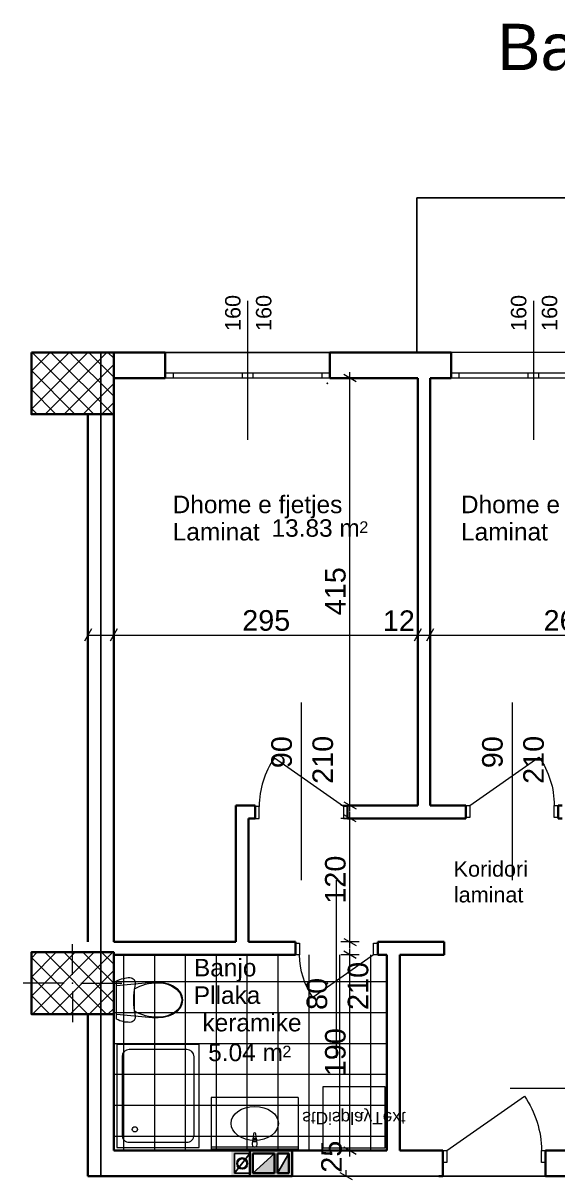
# Model space of a CAD drawing. Header units: centimetres. Extents: x 765 to 25620, y 224160 to 230516.
# Drawn here: x 7726 to 8246, y 229188 to 230311 of the extents above; entities that cross this region are included whole.
import ezdxf
from ezdxf.enums import TextEntityAlignment as Align

# ---------------------------------------------------------------- set-up
doc = ezdxf.new("R2010")
doc.units = ezdxf.units.CM
doc.header["$MEASUREMENT"] = 0
doc.linetypes.add('Small Dashed', pattern=[282.222222, 141.111111, -141.111111])
for name, color, linetype, lineweight, true_color in [('0_Pen_No__1#1_Pen_No__8', 7, 'Continuous', 35, 0xa80f02), ('0_Pen_No__8', 7, 'Continuous', 35, 0xa80f02), ('2D Drafting - General_Pen_No__8', 7, 'Continuous', 35, 0xa80f02), ('A-COLS_Pen_No__97#1_Pen_No__81', 7, 'Continuous', 20, 0x6a6a6a), ('Annotation - Text_Pen_No__8', 7, 'Continuous', 35, 0xa80f02), ('ARCHICAD Doors_Pen_No__23', 7, 'Continuous', 20, 0xff6600), ('ARCHICAD Doors_Pen_No__3', 7, 'Continuous', 18, 0xff6600), ('ARCHICAD Windows_Pen_No__23', 7, 'Continuous', 20, 0xff6600), ('ARCHICAD Windows_Pen_No__3', 7, 'Continuous', 18, 0xff6600), ('Interior - Furniture _Pen_No__81', 7, 'Continuous', 20, 0x6a6a6a), ('Structural - Shear_Pen_No__58', 7, 'Continuous', 25, 0xdf0000)]:
    doc.layers.add(name, color=color, linetype=linetype, lineweight=lineweight, true_color=true_color)
for name, color, linetype, lineweight in [('0_Pen_No__101', 252, 'Continuous', 13), ('ARCHICAD Door Markers_Pen_No__1', 7, 'Continuous', 13), ('ARCHICAD Door Markers_Pen_No__7', 7, 'Continuous', 35), ('ARCHICAD Doors_Pen_No__27', 7, 'Continuous', 35), ('ARCHICAD Window Markers_Pen_No__1', 7, 'Continuous', 13), ('ARCHICAD Window Markers_Pen_No__7', 7, 'Continuous', 35), ('ARCHICAD Windows_Pen_No__27', 7, 'Continuous', 35), ('Structural - Bearing_Pen_No__20', 1, 'Continuous', 0), ('Structural - Bearing_Pen_No__21', 7, 'Continuous', 35), ('Structural - Bearing_Pen_No__27', 7, 'Continuous', 35)]:
    doc.layers.add(name, color=color, linetype=linetype, lineweight=lineweight)
for name, color, linetype in [('ARCHICAD Door Markers', 7, 'Continuous'), ('ARCHICAD Doors', 7, 'Continuous'), ('ARCHICAD Window Markers', 7, 'Continuous'), ('ARCHICAD Windows', 7, 'Continuous'), ('Dimensioning - General', 7, 'Continuous'), ('Structural - Bearing', 7, 'Continuous')]:
    doc.layers.add(name, color=color, linetype=linetype)
doc.styles.add('GENERATED_STYLE_1', font='arial.ttf')
doc.styles.get("Standard").update_dxf_attribs({"font": 'arial.ttf'})
pattern_1 = [(45, (7283.656, 207240.939), (-9.192388, 9.192388), []), (135, (7283.656, 207240.939), (9.192388, 9.192388), [])]

# ---------------------------------------------------------------- blocks, each defined once
blk = doc.blocks.new('Door 22_2')
at = {"layer": 'ARCHICAD Doors_Pen_No__23', "color": 30, "linetype": 'Continuous', "lineweight": 20, "true_color": 0xff6600}
for p, q in [((-410, 0), (-450, 0)), ((-450, 0), (-450, -115)), ((-410, -115), (-410, 0)), ((450, 0), (410, 0)), ((410, 0), (410, -115)), ((450, -115), (450, 0)), ((-450, -115), (-410, -115)), ((410, -115), (450, -115))]:
    blk.add_line(p, q, dxfattribs=at)
at = {"layer": 'ARCHICAD Doors_Pen_No__27', "color": 7, "linetype": 'Continuous', "lineweight": 35}
for p, q in [((-450, 0), (-487, 0)), ((-450, 0), (-487, 0)), ((-450, 0), (-450, -115)), ((-450, 0), (-450, -115)), ((450, 0), (450, -115)), ((450, 0), (450, -115)), ((450, 0), (487, 0)), ((450, 0), (487, 0)), ((-450, -125), (-487, -125)), ((-450, -125), (-487, -125)), ((-450, -115), (-450, -125)), ((-450, -115), (-450, -125)), ((450, -115), (450, -125)), ((450, -115), (450, -125)), ((450, -125), (487, -125)), ((450, -125), (487, -125))]:
    blk.add_line(p, q, dxfattribs=at)
at = {"layer": 'ARCHICAD Doors_Pen_No__3', "color": 30, "linetype": 'Continuous', "lineweight": 18, "true_color": 0xff6600}
blk.add_line((410, 0), (-262, 470), dxfattribs=at)
blk.add_arc((410, 0), 820, 145, 180, dxfattribs=at)
blk = doc.blocks.new('D Marker 22_3')
at = {"layer": 'ARCHICAD Door Markers_Pen_No__1', "color": 7, "linetype": 'Continuous', "lineweight": 13}
blk.add_line((0, -1125), (0, 600), dxfattribs=at)
at = {"layer": 'ARCHICAD Door Markers_Pen_No__7', "color": 7, "lineweight": 35, "style": 'GENERATED_STYLE_1'}
for tag, p in [('AC_MarkerText_3', (-369, -204)), ('AC_MarkerText_2', (31, -356))]:
    blk.add_attdef(tag, text='', height=200, rotation=270, dxfattribs=at).set_placement(p, align=Align.BOTTOM_LEFT)
blk = doc.blocks.new('Door 22_4')
at = {"layer": 'ARCHICAD Doors_Pen_No__23', "color": 30, "linetype": 'Continuous', "lineweight": 20, "true_color": 0xff6600}
for p, q in [((-410, 0), (-450, 0)), ((-450, 0), (-450, -115)), ((-410, -115), (-410, 0)), ((450, 0), (410, 0)), ((410, 0), (410, -115)), ((450, -115), (450, 0)), ((-450, -115), (-410, -115)), ((410, -115), (450, -115))]:
    blk.add_line(p, q, dxfattribs=at)
at = {"layer": 'ARCHICAD Doors_Pen_No__27', "color": 7, "linetype": 'Continuous', "lineweight": 35}
for p, q in [((-450, 10), (-487, 10)), ((-450, 10), (-487, 10)), ((-450, 0), (-450, 10)), ((-450, 0), (-450, 10)), ((-450, -115), (-450, 0)), ((-450, -115), (-450, 0)), ((450, 0), (450, 10)), ((450, 0), (450, 10)), ((450, 10), (487, 10)), ((450, 10), (487, 10)), ((450, -115), (450, 0)), ((450, -115), (450, 0)), ((-450, -115), (-487, -115)), ((-450, -115), (-487, -115)), ((450, -115), (487, -115)), ((450, -115), (487, -115))]:
    blk.add_line(p, q, dxfattribs=at)
at = {"layer": 'ARCHICAD Doors_Pen_No__3', "color": 30, "linetype": 'Continuous', "lineweight": 18, "true_color": 0xff6600}
blk.add_line((410, 0), (-262, 470), dxfattribs=at)
blk.add_arc((410, 0), 820, 145, 180, dxfattribs=at)
blk = doc.blocks.new('D Marker 22_2')
at = {"layer": 'ARCHICAD Door Markers_Pen_No__1', "color": 7, "linetype": 'Continuous', "lineweight": 13}
blk.add_line((0, 1000), (0, -725), dxfattribs=at)
at = {"layer": 'ARCHICAD Door Markers_Pen_No__7', "color": 7, "lineweight": 35, "style": 'GENERATED_STYLE_1'}
for tag, p in [('AC_MarkerText_3', (-369, 665)), ('AC_MarkerText_2', (31, 665))]:
    blk.add_attdef(tag, text='', height=200, rotation=270, dxfattribs=at).set_placement(p, align=Align.BOTTOM_LEFT)
blk = doc.blocks.new('Door 22')
at = {"layer": 'ARCHICAD Doors_Pen_No__23', "color": 30, "linetype": 'Continuous', "lineweight": 20, "true_color": 0xff6600}
for p, q in [((-360, 0), (-400, 0)), ((-400, 0), (-400, -115)), ((-360, -115), (-360, 0)), ((400, 0), (360, 0)), ((360, 0), (360, -115)), ((400, -115), (400, 0)), ((-400, -115), (-360, -115)), ((360, -115), (400, -115))]:
    blk.add_line(p, q, dxfattribs=at)
at = {"layer": 'ARCHICAD Doors_Pen_No__27', "color": 7, "linetype": 'Continuous', "lineweight": 35}
for p, q in [((-400, 0), (-437, 0)), ((-400, 0), (-437, 0)), ((-400, 0), (-400, -115)), ((-400, 0), (-400, -115)), ((400, 0), (400, -115)), ((400, 0), (400, -115)), ((400, 0), (437, 0)), ((400, 0), (437, 0)), ((-400, -125), (-437, -125)), ((-400, -125), (-437, -125)), ((-400, -115), (-400, -125)), ((-400, -115), (-400, -125)), ((400, -115), (400, -125)), ((400, -115), (400, -125)), ((400, -125), (437, -125)), ((400, -125), (437, -125))]:
    blk.add_line(p, q, dxfattribs=at)
at = {"layer": 'ARCHICAD Doors_Pen_No__3', "color": 30, "linetype": 'Continuous', "lineweight": 18, "true_color": 0xff6600}
blk.add_line((360, 0), (-230, 413), dxfattribs=at)
blk.add_arc((360, 0), 720, 145, 180, dxfattribs=at)
blk = doc.blocks.new('Double Sash Window 22_2')
at = {"layer": 'ARCHICAD Windows_Pen_No__23', "color": 30, "linetype": 'Continuous', "lineweight": 20, "true_color": 0xff6600}
for p, q in [((-800, 0), (-725, 0)), ((-725, 0), (-725, -50)), ((-50, -50), (-50, 0)), ((-50, 0), (0, 0)), ((0, 0), (50, 0)), ((50, 0), (50, -50)), ((725, -50), (725, 0)), ((725, 0), (800, 0)), ((-725, -50), (-800, -50)), ((0, -50), (-50, -50)), ((50, -50), (0, -50)), ((800, -50), (725, -50))]:
    blk.add_line(p, q, dxfattribs=at)
at = {"layer": 'ARCHICAD Windows_Pen_No__27', "color": 7, "linetype": 'Continuous', "lineweight": 35}
for p, q in [((-800, 0), (-800, -50)), ((-800, 0), (-800, -50)), ((800, 0), (800, -50)), ((800, 0), (800, -50)), ((-800, -50), (-800, -250)), ((800, -50), (800, -250))]:
    blk.add_line(p, q, dxfattribs=at)
at = {"layer": 'ARCHICAD Windows_Pen_No__3', "color": 30, "linetype": 'Continuous', "lineweight": 18, "true_color": 0xff6600}
for p, q in [((-800, 0), (800, 0)), ((-725, 0), (-50, 0)), ((50, 0), (725, 0)), ((-50, -50), (-725, -50)), ((725, -50), (50, -50)), ((-800, -250), (800, -250))]:
    blk.add_line(p, q, dxfattribs=at)
blk = doc.blocks.new('W Marker 22')
at = {"layer": 'ARCHICAD Window Markers_Pen_No__1', "color": 7, "linetype": 'Continuous', "lineweight": 13}
blk.add_line((0, -750), (0, 600), dxfattribs=at)
at = {"layer": 'ARCHICAD Window Markers_Pen_No__7', "color": 7, "lineweight": 35, "style": 'GENERATED_STYLE_1'}
for tag, p in [('AC_MarkerText_2_1', (-24, -701)), ('AC_MarkerText_2_0', (276, -701))]:
    blk.add_attdef(tag, text='', height=150, rotation=90, dxfattribs=at).set_placement(p, align=Align.BOTTOM_LEFT)
blk = doc.blocks.new('Door 22_3')
at = {"layer": 'ARCHICAD Doors_Pen_No__23', "color": 30, "linetype": 'Continuous', "lineweight": 20, "true_color": 0xff6600}
for p, q in [((-460, 0), (-500, 0)), ((-500, 0), (-500, -115)), ((-460, -115), (-460, 0)), ((500, 0), (460, 0)), ((460, 0), (460, -115)), ((500, -115), (500, 0)), ((-500, -115), (-460, -115)), ((460, -115), (500, -115))]:
    blk.add_line(p, q, dxfattribs=at)
at = {"layer": 'ARCHICAD Doors_Pen_No__27', "color": 7, "linetype": 'Continuous', "lineweight": 35}
for p, q in [((-500, 0), (-537, 0)), ((-500, 0), (-537, 0)), ((-500, 0), (-500, -115)), ((-500, 0), (-500, -115)), ((500, 0), (500, -115)), ((500, 0), (500, -115)), ((500, 0), (537, 0)), ((500, 0), (537, 0)), ((-500, -115), (-500, -250)), ((-500, -115), (-500, -250)), ((500, -115), (500, -250)), ((500, -115), (500, -250)), ((-500, -250), (-537, -250)), ((-500, -250), (-537, -250)), ((500, -250), (537, -250)), ((500, -250), (537, -250))]:
    blk.add_line(p, q, dxfattribs=at)
at = {"layer": 'ARCHICAD Doors_Pen_No__3', "color": 30, "linetype": 'Continuous', "lineweight": 18, "true_color": 0xff6600}
blk.add_line((460, 0), (-294, 528), dxfattribs=at)
blk.add_arc((460, 0), 920, 145, 180, dxfattribs=at)

msp = doc.modelspace()

# ---------------------------------------------------------------- hatches: boundary and pattern name
at = {"layer": 'A-COLS_Pen_No__97#1_Pen_No__81', "linetype": 'Continuous', "lineweight": 20, "true_color": 0x6a6a6a}
h = msp.add_hatch(color=251, dxfattribs=at)
h.paths.add_polyline_path([(7949.2, 229216.8), (7949.2, 229191.8), (7928.2, 229191.8), (7928.2, 229216.8)])
h.paths.add_polyline_path([(7946.2, 229213.8), (7931.2, 229213.8), (7931.2, 229194.8), (7946.2, 229194.8)], flags=0)
h = msp.add_hatch(color=251, dxfattribs=at)
h.paths.add_polyline_path([(7987.2, 229216.8), (7946.2, 229216.8), (7946.2, 229191.8), (7987.2, 229191.8)])
h.paths.add_polyline_path([(7973.2, 229213.8), (7984.2, 229213.8), (7984.2, 229194.8), (7973.2, 229194.8)], flags=0)
h.paths.add_polyline_path([(7970.2, 229213.8), (7970.2, 229194.8), (7949.2, 229194.8), (7949.2, 229213.8)], flags=0)
for points in [[(7970.2, 229213.8), (7970.2, 229194.8), (7949.2, 229194.8)], [(7973.2, 229194.8), (7984.2, 229194.8), (7984.2, 229213.8)]]:
    msp.add_hatch(color=251, dxfattribs=at).paths.add_polyline_path(points)
at = {"layer": 'Structural - Bearing', "linetype": 'Continuous', "lineweight": 0, "true_color": 0x000000}
h = msp.add_hatch(dxfattribs=at)
h.set_pattern_fill('CONCRETE_BLOCK', color=18, scale=0.1, style=0, pattern_type=2)
h.set_pattern_definition(pattern_1)
h.paths.add_polyline_path([(7733.8, 229991.7), (7733.8, 229931.7), (7813.8, 229931.7), (7813.8, 229991.7)])
h = msp.add_hatch(dxfattribs=at)
h.set_pattern_fill('CONCRETE_BLOCK', color=18, scale=0.1, style=0, pattern_type=2)
h.set_pattern_definition(pattern_1)
h.paths.add_polyline_path([(7813.8, 229349.3), (7813.8, 229409.3), (7733.8, 229409.3), (7733.8, 229349.3)])

# ---------------------------------------------------------------- linework, layer by layer
at = {"color": 0}
for p, q in [((7931.2, 229194.8), (7931.2, 229213.8)), ((7931.2, 229213.8), (7946.2, 229213.8)), ((7946.2, 229213.8), (7931.2, 229194.8)), ((7931.2, 229194.8), (7931.2, 229213.8)), ((7931.2, 229213.8), (7946.2, 229213.8)), ((7946.2, 229213.8), (7946.2, 229194.8)), ((7970.2, 229213.8), (7949.2, 229213.8)), ((7949.2, 229213.8), (7949.2, 229194.8)), ((7949.2, 229194.8), (7970.2, 229213.8)), ((7984.2, 229213.8), (7973.2, 229213.8)), ((7973.2, 229213.8), (7973.2, 229194.8)), ((7973.2, 229194.8), (7984.2, 229213.8)), ((7946.2, 229194.8), (7931.2, 229194.8))]:
    msp.add_line(p, q, dxfattribs=at)
msp.add_lwpolyline([(8796.8, 229191.8), (8784.3, 229191.8), (7801.3, 229191.8), (7801.3, 229991.7), (8108.6, 229991.7), (8108.6, 230141.6), (8796.8, 230141.9), (8796.8, 229191.8)], dxfattribs=at)
at = {"layer": '0_Pen_No__1#1_Pen_No__8', "color": 14, "linetype": 'Continuous', "lineweight": 35, "true_color": 0xa80f02}
for p, q in [((7946.2, 229191.8), (7946.2, 229216.8)), ((7946.2, 229216.8), (7987.2, 229216.8)), ((7949.2, 229194.8), (7949.2, 229213.8)), ((7949.2, 229213.8), (7970.2, 229213.8)), ((7970.2, 229213.8), (7970.2, 229194.8)), ((7973.2, 229213.8), (7973.2, 229194.8)), ((7973.2, 229213.8), (7984.2, 229213.8)), ((7984.2, 229213.8), (7984.2, 229194.8)), ((7987.2, 229216.8), (7987.2, 229191.8)), ((7987.2, 229191.8), (7946.2, 229191.8)), ((7970.2, 229194.8), (7949.2, 229194.8)), ((7984.2, 229194.8), (7973.2, 229194.8))]:
    msp.add_line(p, q, dxfattribs=at)
at = {"layer": '0_Pen_No__101', "color": 252, "linetype": 'Continuous', "lineweight": 13}
for p, q in [((7823.7, 229216.8), (7823.7, 229406.8)), ((7853.7, 229216.8), (7853.7, 229406.8)), ((7883.7, 229216.8), (7883.7, 229406.8)), ((7913.7, 229216.8), (7913.7, 229406.8)), ((7943.7, 229216.8), (7943.7, 229406.8)), ((7973.7, 229216.8), (7973.7, 229406.8)), ((8003.7, 229216.8), (8003.7, 229406.8)), ((8033.7, 229216.8), (8033.7, 229406.8)), ((8063.7, 229216.8), (8063.7, 229406.8)), ((7813.8, 229380.9), (8079.3, 229380.9)), ((7813.8, 229350.9), (8079.3, 229350.9)), ((7813.8, 229320.9), (8079.3, 229320.9)), ((7813.8, 229290.9), (8079.3, 229290.9)), ((7813.8, 229260.9), (8079.3, 229260.9)), ((7813.8, 229230.9), (8079.3, 229230.9))]:
    msp.add_line(p, q, dxfattribs=at)
at = {"layer": '2D Drafting - General_Pen_No__8', "color": 14, "linetype": 'Continuous', "lineweight": 35, "true_color": 0xa80f02}
msp.add_circle((7938.7, 229204.3), 5, dxfattribs=at)
at = {"layer": 'Dimensioning - General', "color": 7, "linetype": 'Continuous', "lineweight": 13}
for p, q in [((8052.5, 229966.7), (8034.5, 229966.7)), ((8049.5, 229963.2), (8037.5, 229970.2)), ((8043.5, 229966.7), (8043.5, 229972.6)), ((8043.5, 229551.8), (8043.5, 229966.7)), ((7792.2, 229723.2), (7785.3, 229711.2)), ((7792.2, 229723.2), (7785.3, 229711.2)), ((7788.8, 229708.2), (7788.8, 229726.2)), ((7817.2, 229723.2), (7810.3, 229711.2)), ((7817.2, 229723.2), (7810.3, 229711.2)), ((7813.8, 229708.2), (7813.8, 229726.2)), ((8112.7, 229723.2), (8105.8, 229711.2)), ((8112.7, 229723.2), (8105.8, 229711.2)), ((8109.3, 229708.2), (8109.3, 229726.2)), ((8109.3, 229708.2), (8109.3, 229726.2)), ((8124.7, 229723.2), (8117.8, 229711.2)), ((8124.7, 229723.2), (8117.8, 229711.2)), ((8121.3, 229708.2), (8121.3, 229726.2)), ((8121.3, 229708.2), (8121.3, 229726.2)), ((7788.8, 229717.2), (7813.8, 229717.2)), ((7788.8, 229717.2), (7813.8, 229717.2)), ((7813.8, 229717.2), (8109.3, 229717.2)), ((8109.3, 229717.2), (8121.3, 229717.2)), ((8121.3, 229717.2), (8387.6, 229717.2)), ((8052.5, 229551.8), (8034.5, 229551.8)), ((8037.5, 229555.3), (8049.5, 229548.4)), ((8043.5, 229545.9), (8043.5, 229551.8)), ((8049.5, 229535.9), (8037.5, 229542.8)), ((8043.5, 229539.3), (8043.5, 229545.2)), ((8052.5, 229539.3), (8034.5, 229539.3)), ((8043.5, 229419.3), (8043.5, 229539.3)), ((8052.5, 229419.3), (8034.5, 229419.3)), ((8037.5, 229422.8), (8049.5, 229415.9)), ((8043.5, 229413.4), (8043.5, 229419.3)), ((8052.5, 229406.8), (8034.5, 229406.8)), ((8049.5, 229403.4), (8037.5, 229410.3)), ((8043.5, 229406.8), (8043.5, 229412.7)), ((8043.5, 229216.8), (8043.5, 229406.8)), ((8052.5, 229216.8), (8034.5, 229216.8)), ((8037.5, 229220.3), (8049.5, 229213.4)), ((8043.5, 229210.9), (8043.5, 229216.8)), ((8048.8, 229191.8), (8030.8, 229191.8)), ((8045.8, 229188.4), (8033.8, 229195.3)), ((8039.8, 229191.8), (8039.8, 229197.7))]:
    msp.add_line(p, q, dxfattribs=at)
at = {"layer": 'Interior - Furniture _Pen_No__81', "color": 251, "linetype": 'Continuous', "lineweight": 20, "true_color": 0x6a6a6a}
for p, q in [((7816.7, 229381.6), (7818.2, 229382.3)), ((7818.2, 229382.3), (7819.7, 229383)), ((7819.7, 229383), (7821.3, 229383.5)), ((7821.3, 229383.5), (7822.9, 229383.9)), ((7822.9, 229383.9), (7824.6, 229384.3)), ((7824.6, 229384.3), (7826.2, 229384.5)), ((7826.2, 229384.5), (7827.9, 229384.7)), ((7827.9, 229384.7), (7829.5, 229384.7)), ((7829.5, 229384.7), (7830.7, 229384.6)), ((7830.7, 229384.6), (7831.8, 229384.2)), ((7831.8, 229384.2), (7832.8, 229383.6)), ((7832.8, 229383.6), (7833.6, 229382.8)), ((7833.6, 229382.8), (7834.2, 229381.8)), ((7816.7, 229344.3), (7816.7, 229381.6)), ((7816.7, 229377.1), (7851.7, 229380.3)), ((7816.7, 229348.9), (7816.7, 229377.1)), ((7834, 229374.6), (7833.5, 229370.7)), ((7834.7, 229378.4), (7834, 229374.6)), ((7834, 229363), (7834, 229373.9)), ((7834.2, 229381.8), (7834.6, 229380.7)), ((7834.6, 229380.7), (7834.8, 229379.6)), ((7834.8, 229379.6), (7834.7, 229378.4)), ((7851.7, 229380.3), (7856.9, 229380.4)), ((7856.9, 229380.4), (7862, 229379.9)), ((7862, 229379.9), (7867, 229378.7)), ((7867, 229378.7), (7871.7, 229376.8)), ((7871.7, 229376.8), (7875.4, 229374.2)), ((7875.4, 229374.2), (7878.3, 229370.9)), ((7833.2, 229366.8), (7833.1, 229363)), ((7833.1, 229363), (7833.2, 229359.1)), ((7833.5, 229370.7), (7833.2, 229366.8)), ((7834, 229352.1), (7834, 229363)), ((7878.3, 229370.9), (7880.1, 229367.1)), ((7879.8, 229363), (7879.8, 229363)), ((7880.1, 229367.1), (7880.7, 229363)), ((7880.7, 229363), (7880.1, 229358.9)), ((7851.7, 229345.6), (7816.7, 229348.9)), ((7833.2, 229359.1), (7833.5, 229355.2)), ((7833.5, 229355.2), (7834, 229351.3)), ((7834, 229351.3), (7834.7, 229347.5)), ((7871.7, 229349.2), (7867, 229347.3)), ((7875.4, 229351.7), (7871.7, 229349.2)), ((7878.3, 229355), (7875.4, 229351.7)), ((7877.2, 229354.8), (7877.2, 229354.8)), ((7880.1, 229358.9), (7878.3, 229355)), ((7818.2, 229343.6), (7816.7, 229344.3)), ((7819.7, 229342.9), (7818.2, 229343.6)), ((7821.3, 229342.4), (7819.7, 229342.9)), ((7822.9, 229342), (7821.3, 229342.4)), ((7824.6, 229341.6), (7822.9, 229342)), ((7826.2, 229341.4), (7824.6, 229341.6)), ((7827.9, 229341.3), (7826.2, 229341.4)), ((7829.5, 229341.2), (7827.9, 229341.3)), ((7830.7, 229341.3), (7829.5, 229341.2)), ((7831.8, 229341.7), (7830.7, 229341.3)), ((7832.8, 229342.3), (7831.8, 229341.7)), ((7833.6, 229343.1), (7832.8, 229342.3)), ((7834.2, 229344.1), (7833.6, 229343.1)), ((7834.6, 229345.2), (7834.2, 229344.1)), ((7834.8, 229346.4), (7834.6, 229345.2)), ((7834.7, 229347.5), (7834.8, 229346.4)), ((7856.9, 229345.5), (7851.7, 229345.6)), ((7862, 229346), (7856.9, 229345.5)), ((7867, 229347.3), (7862, 229346)), ((7896.9, 229319.9), (7816.9, 229319.9)), ((7816.9, 229319.9), (7816.9, 229219.9)), ((7884.9, 229314.9), (7828.9, 229314.9)), ((7896.9, 229219.9), (7896.9, 229319.9)), ((7821.9, 229307.9), (7821.9, 229231.9)), ((7891.9, 229231.9), (7891.9, 229307.9)), ((8017.4, 229219), (8017.4, 229279)), ((8017.4, 229279), (8077.4, 229279)), ((8077.4, 229279), (8077.4, 229219)), ((7993.1, 229268.2), (7908.7, 229268.2)), ((7908.7, 229268.2), (7908.7, 229218.2)), ((7993.1, 229268.2), (7993.1, 229218.2)), ((7948.8, 229226.9), (7948.4, 229222.7)), ((7949.8, 229233.1), (7949.1, 229227.8)), ((7949.5, 229225.2), (7949.5, 229226.6)), ((7952.3, 229225.2), (7949.5, 229225.2)), ((7952.7, 229227.8), (7952, 229233.1)), ((7952.3, 229226.6), (7952.3, 229225.2)), ((7953.4, 229222.7), (7953, 229226.9)), ((7816.9, 229219.9), (7896.9, 229219.9)), ((7828.9, 229224.9), (7884.9, 229224.9)), ((7993.1, 229220.2), (7908.7, 229220.2)), ((7993.1, 229218.2), (7908.7, 229218.2)), ((8077.4, 229219), (8017.4, 229219))]:
    msp.add_line(p, q, dxfattribs=at)
at = {"layer": 'Interior - Furniture _Pen_No__81', "color": 251, "linetype": 'Continuous', "lineweight": 20, "true_color": 0x6a6a6a, "extrusion": (0, 0, -1)}
for centre, major_axis, start_param, end_param in [((7855.5, 229337.1), (42.6, 0), 4.182984, 4.736005), ((7857.9, 229354), (25.7, 0), 4.656658, 5.557246), ((7866, 229362.9), (-13.9, 0), 2.509088, 3.135732), ((7866, 229363), (13.9, 0), 0.005861, 0.632505), ((7855.5, 229388.8), (-42.6, 0), 4.688773, 5.241794), ((7857.9, 229371.9), (25.7, 0), 0.725939, 1.626528)]:
    msp.add_ellipse(centre, major_axis=major_axis, ratio=0.999377, start_param=start_param, end_param=end_param, dxfattribs=at)
at = {"layer": 'Interior - Furniture _Pen_No__81', "color": 251, "linetype": 'Continuous', "lineweight": 20, "true_color": 0x6a6a6a}
for centre, major_axis, ratio, start_param, end_param in [((7828.9, 229307.9), (-4.95, 4.95), 1, -0.785398, 0.785398), ((7884.9, 229307.9), (4.95, 4.95), 1, 5.497787, 7.068583), ((7950.9, 229243.2), (23, 0), 0.717391, 3.141593, 9.424778), ((7834.4, 229237.4), (-1.77, 1.77), 1, -0.785398, 5.497787), ((7828.9, 229231.9), (4.95, 4.95), 1, 2.356194, 3.926991), ((7884.9, 229231.9), (-4.95, 4.95), 1, 2.356194, 3.926991), ((7950.9, 229226.7), (1.49, 1.49), 1, 1.784232, 2.265968), ((7950.9, 229226.7), (1.49, 1.49), 1, 6.069749, 8.067418), ((7950.9, 229226.6), (0.962, 0.962), 1, 5.497787, 8.63938), ((7950.9, 229233), (-0.791, 0.791), 1, 4.051589, 6.943986), ((7950.9, 229226.7), (1.49, 1.49), 1, 5.588014, 6.069749), ((7950.9, 229222.7), (-1.77, 1.77), 1, 0.785398, 3.926991)]:
    msp.add_ellipse(centre, major_axis=major_axis, ratio=ratio, start_param=start_param, end_param=end_param, dxfattribs=at)
for p in [(7856.5, 229379.7), (7877.2, 229371.1), (7834, 229352.1), (7856.5, 229346.3)]:
    msp.add_point(p, dxfattribs=at)
at = {"layer": 'Structural - Bearing_Pen_No__20', "color": 1, "linetype": 'Continuous', "lineweight": 0}
for p, q in [((7773.8, 229387.3), (7773.8, 229417.3)), ((7765.8, 229379.3), (7725.8, 229379.3)), ((7773.8, 229371.3), (7773.8, 229341.3)), ((7781.8, 229379.3), (7821.8, 229379.3))]:
    msp.add_line(p, q, dxfattribs=at)
msp.add_point((7773.8, 229379.3), dxfattribs=at)
at = {"layer": 'Structural - Bearing_Pen_No__21', "color": 7, "linetype": 'Continuous', "lineweight": 35, "flags": 128}
for points in [[(7733.8, 229991.7), (7733.8, 229931.7), (7813.8, 229931.7), (7813.8, 229991.7)], [(7813.8, 229349.3), (7813.8, 229409.3), (7733.8, 229409.3), (7733.8, 229349.3)]]:
    msp.add_lwpolyline(points, close=True, dxfattribs=at)
at = {"layer": 'Structural - Bearing_Pen_No__27', "color": 7, "linetype": 'Continuous', "lineweight": 35}
for p, q in [((7864, 229971.7), (7864, 229991.7)), ((8024, 229971.7), (8024, 229991.7)), ((8141.8, 229971.7), (8141.8, 229991.7)), ((7864, 229966.7), (7864, 229971.7)), ((8024, 229966.7), (8024, 229971.7)), ((8141.8, 229966.7), (8141.8, 229971.7)), ((7951.2, 229551.8), (7947.5, 229551.8)), ((7951.2, 229550.8), (7951.2, 229551.8)), ((7951.2, 229539.3), (7951.2, 229550.8)), ((8041.2, 229551.8), (8044.9, 229551.8)), ((8041.2, 229550.8), (8041.2, 229551.8)), ((8041.2, 229539.3), (8041.2, 229550.8)), ((8156, 229551.8), (8152.3, 229551.8)), ((8156, 229551.8), (8156, 229540.3)), ((8156, 229540.3), (8156, 229539.3)), ((7951.2, 229539.3), (7947.5, 229539.3)), ((8041.2, 229539.3), (8044.9, 229539.3)), ((8156, 229539.3), (8152.3, 229539.3)), ((7990.5, 229419.3), (7986.8, 229419.3)), ((7990.5, 229418.3), (7990.5, 229419.3)), ((7990.5, 229406.8), (7990.5, 229418.3)), ((8070.5, 229419.3), (8074.2, 229419.3)), ((8070.5, 229418.3), (8070.5, 229419.3)), ((8070.5, 229406.8), (8070.5, 229418.3)), ((7990.5, 229406.8), (7986.8, 229406.8)), ((8070.5, 229406.8), (8074.2, 229406.8)), ((8133.6, 229216.8), (8129.9, 229216.8)), ((8133.6, 229216.8), (8133.6, 229205.3)), ((8233.6, 229216.8), (8237.3, 229216.8)), ((8233.6, 229216.8), (8233.6, 229205.3)), ((8133.6, 229205.3), (8133.6, 229191.8)), ((8233.6, 229205.3), (8233.6, 229191.8)), ((8133.6, 229191.8), (8129.9, 229191.8)), ((8233.6, 229191.8), (8237.3, 229191.8))]:
    msp.add_line(p, q, dxfattribs=at)
at = {"layer": 'Structural - Bearing_Pen_No__27', "color": 7, "linetype": 'Continuous', "lineweight": 35, "flags": 128}
for points in [[(7864, 229991.7), (7813.8, 229991.7)], [(8141.8, 229991.7), (8024, 229991.7)], [(7813.8, 229966.7), (7864, 229966.7)], [(8024, 229966.7), (8109.3, 229966.7)], [(8109.3, 229966.7), (8109.3, 229551.8)], [(8121.3, 229551.8), (8121.3, 229966.7)], [(8121.3, 229966.7), (8141.8, 229966.7)], [(7788.8, 229419.3), (7788.8, 229931.7)], [(7813.8, 229419.3), (7813.8, 229931.7)], [(7951.2, 229551.8), (7932.4, 229551.8)], [(7932.4, 229551.8), (7932.4, 229539.3)], [(8109.3, 229551.8), (8041.2, 229551.8)], [(8156, 229551.8), (8121.3, 229551.8)], [(7932.4, 229539.3), (7932.4, 229419.3)], [(7944.9, 229539.3), (7951.2, 229539.3)], [(7944.9, 229419.3), (7944.9, 229539.3)], [(8041.2, 229539.3), (8156, 229539.3)], [(7932.4, 229419.3), (7813.8, 229419.3)], [(7990.5, 229419.3), (7944.9, 229419.3)], [(8135, 229419.3), (8070.5, 229419.3)], [(8135, 229406.8), (8135, 229419.3)], [(7813.8, 229406.8), (7990.5, 229406.8)], [(8070.5, 229406.8), (8079.3, 229406.8)], [(8079.3, 229406.8), (8079.3, 229216.8)], [(8091.8, 229216.8), (8091.8, 229406.8)], [(8091.8, 229406.8), (8135, 229406.8)], [(7788.8, 229349.3), (7788.8, 229191.8)], [(7813.8, 229216.8), (7813.8, 229349.3)], [(8079.3, 229216.8), (7813.8, 229216.8)], [(8133.6, 229216.8), (8091.8, 229216.8)], [(8259.3, 229216.8), (8233.6, 229216.8)], [(7788.8, 229191.8), (7987.2, 229191.8)], [(8233.6, 229191.8), (8809.3, 229191.8)]]:
    msp.add_lwpolyline(points, dxfattribs=at)
at = {"layer": 'Structural - Shear_Pen_No__58', "color": 12, "linetype": 'Small Dashed', "lineweight": 25, "true_color": 0xdf0000}
for p in [(8021.4, 229961.7), (8021.4, 229961.7), (8021.4, 229379.3), (8021.4, 229379.3)]:
    msp.add_point(p, dxfattribs=at)

# ---------------------------------------------------------------- block references
at = {"layer": 'ARCHICAD Door Markers', "color": 7, "lineweight": 13}
ref = msp.add_blockref('D Marker 22_3', (7996.2, 229539.3), dxfattribs=dict(at, xscale=0.1, yscale=0.1, zscale=0.1, rotation=180))
ref.add_attrib('AC_MarkerText_2', '90', dxfattribs={"layer": 'ARCHICAD Door Markers_Pen_No__7', "color": 7, "lineweight": 35, "height": 20, "rotation": 90, "style": 'GENERATED_STYLE_1'}).set_placement((7993, 229588), align=Align.BOTTOM_LEFT)
ref.add_attrib('AC_MarkerText_3', '210', dxfattribs={"layer": 'ARCHICAD Door Markers_Pen_No__7', "color": 7, "lineweight": 35, "height": 20, "rotation": 90, "style": 'GENERATED_STYLE_1'}).set_placement((8033, 229572.8), align=Align.BOTTOM_LEFT)
ref = msp.add_blockref('D Marker 22_3', (8201, 229539.3), dxfattribs=dict(at, xscale=0.1, yscale=0.1, zscale=0.1, rotation=180))
ref.add_attrib('AC_MarkerText_2', '90', dxfattribs={"layer": 'ARCHICAD Door Markers_Pen_No__7', "color": 7, "lineweight": 35, "height": 20, "rotation": 90, "style": 'GENERATED_STYLE_1'}).set_placement((8197.9, 229588), align=Align.BOTTOM_LEFT)
ref.add_attrib('AC_MarkerText_3', '210', dxfattribs={"layer": 'ARCHICAD Door Markers_Pen_No__7', "color": 7, "lineweight": 35, "height": 20, "rotation": 90, "style": 'GENERATED_STYLE_1'}).set_placement((8237.9, 229572.8), align=Align.BOTTOM_LEFT)
ref = msp.add_blockref('D Marker 22_2', (8030.5, 229406.8), dxfattribs=dict(at, xscale=0.1, yscale=0.1, zscale=0.1, rotation=180))
ref.add_attrib('AC_MarkerText_2', '80', dxfattribs={"layer": 'ARCHICAD Door Markers_Pen_No__7', "color": 7, "lineweight": 35, "height": 20, "rotation": 90, "style": 'GENERATED_STYLE_1'}).set_placement((8027.3, 229353.3), align=Align.BOTTOM_LEFT)
ref.add_attrib('AC_MarkerText_3', '210', dxfattribs={"layer": 'ARCHICAD Door Markers_Pen_No__7', "color": 7, "lineweight": 35, "height": 20, "rotation": 90, "style": 'GENERATED_STYLE_1'}).set_placement((8067.3, 229353.3), align=Align.BOTTOM_LEFT)
ref = msp.add_blockref('D Marker 22_2', (8271.8, 229277), dxfattribs=dict(at, xscale=0.1, yscale=0.1, zscale=0.1, rotation=270))
ref.add_attrib('AC_MarkerText_2', '80', dxfattribs={"layer": 'ARCHICAD Door Markers_Pen_No__7', "color": 7, "lineweight": 35, "height": 20, "style": 'GENERATED_STYLE_1'}).set_placement((8301.4, 229286.7), align=Align.BOTTOM_LEFT)
ref.add_attrib('AC_MarkerText_3', '210', dxfattribs={"layer": 'ARCHICAD Door Markers_Pen_No__7', "color": 7, "lineweight": 35, "height": 20, "style": 'GENERATED_STYLE_1'}).set_placement((8286.2, 229246.7), align=Align.BOTTOM_LEFT)
at = {"layer": 'ARCHICAD Doors', "color": 7, "linetype": 'Continuous', "lineweight": 13, "yscale": 0.1, "zscale": 100}
for name, p, xscale in [('Door 22_4', (7996.2, 229550.8), 0.1), ('Door 22_2', (8201, 229551.8), -0.1), ('Door 22_3', (8183.6, 229216.8), -0.1)]:
    msp.add_blockref(name, p, dxfattribs=dict(at, xscale=xscale))
at = {"layer": 'ARCHICAD Doors', "color": 7, "linetype": 'Continuous', "lineweight": 13, "xscale": -0.1, "yscale": 0.1, "zscale": 100, "rotation": 180}
msp.add_blockref('Door 22', (8030.5, 229406.8), dxfattribs=at)
at = {"layer": 'ARCHICAD Window Markers', "color": 7, "lineweight": 13}
ref = msp.add_blockref('W Marker 22', (7944, 229966.7), dxfattribs=dict(at, xscale=0.1, yscale=0.1, zscale=0.1, rotation=180))
ref.add_attrib('AC_MarkerText_2', '160', dxfattribs={"layer": 'ARCHICAD Window Markers_Pen_No__7', "color": 7, "lineweight": 35, "height": 15, "rotation": 90, "style": 'GENERATED_STYLE_1'}).set_placement((7971.6, 230012.5), align=Align.BOTTOM_LEFT)
ref.add_attrib('AC_MarkerText_2_1', '160', dxfattribs={"layer": 'ARCHICAD Window Markers_Pen_No__7', "color": 7, "lineweight": 35, "height": 15, "rotation": 90, "style": 'GENERATED_STYLE_1'}).set_placement((7941.6, 230012.5), align=Align.BOTTOM_LEFT)
ref = msp.add_blockref('W Marker 22', (8221.8, 229966.7), dxfattribs=dict(at, xscale=0.1, yscale=0.1, zscale=0.1, rotation=180))
ref.add_attrib('AC_MarkerText_2', '160', dxfattribs={"layer": 'ARCHICAD Window Markers_Pen_No__7', "color": 7, "lineweight": 35, "height": 15, "rotation": 90, "style": 'GENERATED_STYLE_1'}).set_placement((8249.4, 230012.5), align=Align.BOTTOM_LEFT)
ref.add_attrib('AC_MarkerText_2_1', '160', dxfattribs={"layer": 'ARCHICAD Window Markers_Pen_No__7', "color": 7, "lineweight": 35, "height": 15, "rotation": 90, "style": 'GENERATED_STYLE_1'}).set_placement((8219.4, 230012.5), align=Align.BOTTOM_LEFT)
at = {"layer": 'ARCHICAD Windows', "color": 21, "linetype": 'Continuous', "lineweight": 18, "true_color": 0xff9955, "xscale": 0.1, "yscale": 0.1, "zscale": 100, "rotation": 180}
for p in [(7944, 229966.7), (8221.8, 229966.7)]:
    msp.add_blockref('Double Sash Window 22_2', p, dxfattribs=at)

# ---------------------------------------------------------------- texts
at = {"color": 0, "insert": (8186.8, 230310.7), "char_height": 45, "attachment_point": 1}
msp.add_mtext_dynamic_manual_height_columns('Banesa Nr. 2', width=718.053, gutter_width=1, heights=[0], dxfattribs=at)
at = {"layer": '0_Pen_No__8', "color": 14, "true_color": 0xa80f02, "style": 'GENERATED_STYLE_1'}
for s, height, p in [('13.83 m', 17, (7967.2, 229812.7)), ('2', 11.2, (8052.6, 229816.5)), ('5.04 m', 17, (7905.7, 229303.6)), ('2', 11.2, (7977.8, 229307.4))]:
    msp.add_text(s, height=height, dxfattribs=at).set_placement(p)
at = {"layer": 'Annotation - Text_Pen_No__8', "color": 14, "true_color": 0xa80f02, "style": 'GENERATED_STYLE_1'}
for s, height, p in [('Dhome e fjetjes', 17, (7871.1, 229835.6)), ('Dhome e fjetjes', 17, (8151.3, 229835.6)), ('Laminat', 17, (7871.2, 229809.1)), ('Laminat', 17, (8151.4, 229809.1)), ('Koridori', 15, (8144.3, 229482.7)), ('laminat', 15, (8144.5, 229457.7)), ('Banjo', 17, (7891.8, 229385.9)), ('Pllaka', 17, (7891.7, 229359.2)), (' keramike', 17, (7893.5, 229332.5))]:
    msp.add_text(s, height=height, dxfattribs=at).set_placement(p)
at = {"layer": 'Dimensioning - General', "color": 7, "lineweight": 13, "char_height": 20, "attachment_point": 7, "rotation": 90, "style": 'GENERATED_STYLE_1'}
for s, insert in [('\\A1;415', (8039.5, 229736.5)), ('\\A1;120', (8039.5, 229456.5)), ('\\A1;190', (8039.5, 229289)), ('\\A1;25', (8035.8, 229195.3))]:
    msp.add_mtext(s, dxfattribs=dict(at, insert=insert))
at = {"layer": 'Dimensioning - General', "color": 7, "lineweight": 13, "char_height": 20, "attachment_point": 7, "style": 'GENERATED_STYLE_1'}
for s, insert in [('\\A1;295', (7938.8, 229721.2)), ('\\A1;266', (8231.7, 229721.2)), ('\\A1;12', (8075.5, 229721.2))]:
    msp.add_mtext(s, dxfattribs=dict(at, insert=insert))
at = {"layer": 'Interior - Furniture _Pen_No__81', "color": 251, "linetype": 'Continuous', "lineweight": 20, "true_color": 0x6a6a6a, "style": 'GENERATED_STYLE_1', "text_generation_flag": 4}
msp.add_attdef('stDisplayText', text='W', height=12, dxfattribs=at).set_placement((8047.4, 229248.3), align=Align.MIDDLE_CENTER)

doc.saveas('drawing.dxf')
